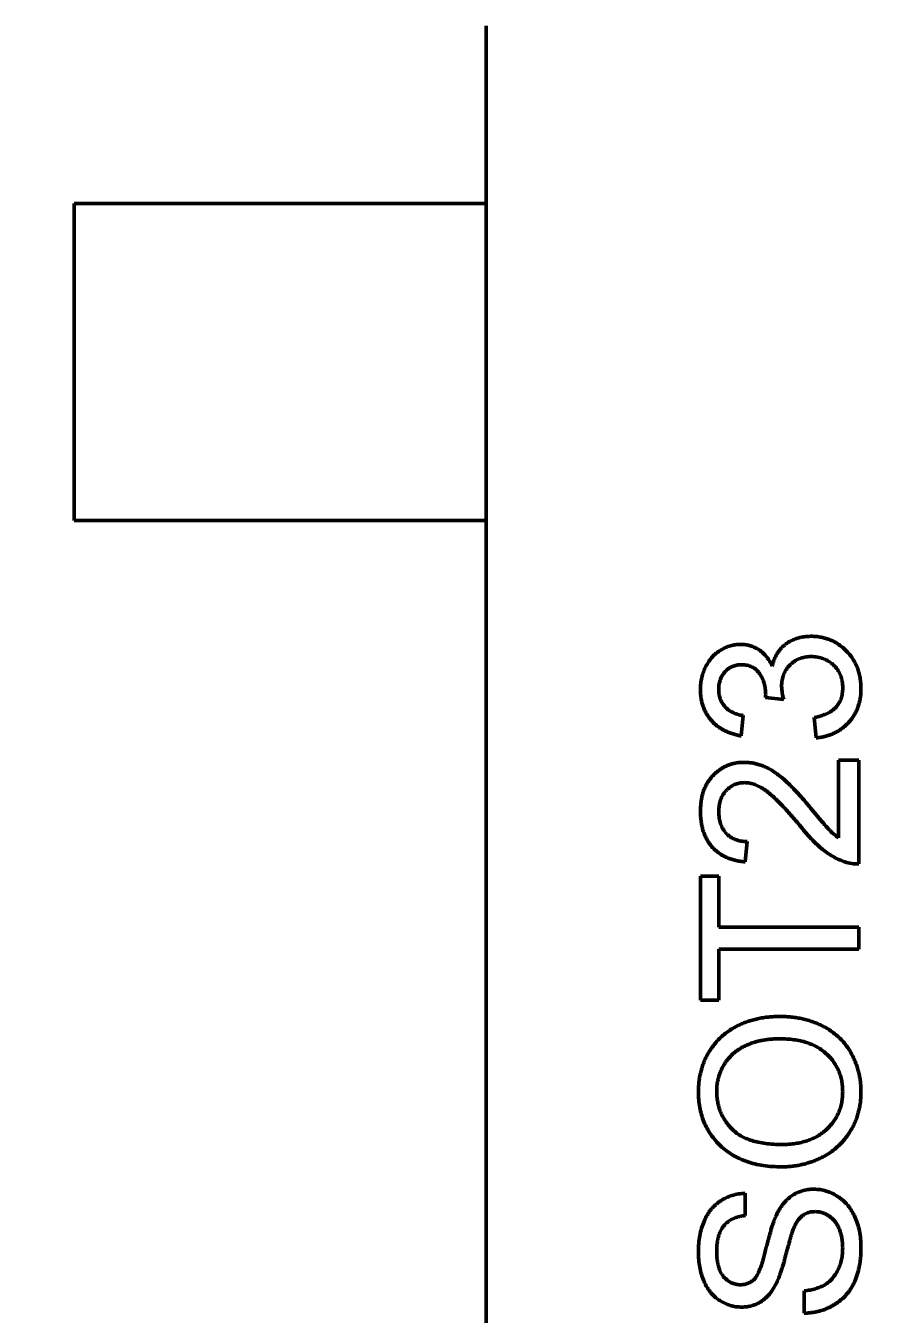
# Model space of a CAD drawing. Header units: millimetres. Extents: x 37 to 395, y 164 to 266.
# Drawn here: x 339.701 to 341.042, y 208.288 to 210.319 of the extents above; entities that cross this region are included whole.
import ezdxf

# ---------------------------------------------------------------- set-up
doc = ezdxf.new("R2010")
doc.units = ezdxf.units.MM
doc.header["$LTSCALE"] = 0.75
doc.layers.add('Visible', color=7, linetype='Continuous', lineweight=50)
doc.layers.add('尺寸标注', color=3, linetype='Continuous', lineweight=25)
doc.styles.get("Standard").update_dxf_attribs({"font": 'arial.ttf'})
doc.dimstyles.new('Dim-ISO-25', dxfattribs={"dimtxt": 3.5, "dimasz": 3.5, "dimexe": 2.1, "dimexo": 2.1, "dimgap": 1.4, "dimtad": 1, "dimzin": 12, "dimdsep": 46, "dimtxsty": 'Standard', "dimcen": 0, "dimazin": 3, "dimtp": 0.1, "dimtm": 0.1, "dimtfac": 0.714286, "dimtmove": 0, "dimatfit": 3, "dimfxl": 1, "dimtzin": 12, "dimarcsym": 0})

# ---------------------------------------------------------------- blocks, each defined once
blk = doc.blocks.new('*D20')
at = {"layer": 'Defpoints', "color": 0, "transparency": 16777216}
for p in [(318.6376, 220.4329), (358.784, 187.735), (392.6929, 187.735)]:
    blk.add_point(p, dxfattribs=at)
at = {"layer": '尺寸标注', "color": 0, "lineweight": -2, "transparency": 16777216}
for p, q in [((320.7376, 220.4329), (394.7929, 220.4329)), ((392.6929, 216.9329), (392.6929, 191.235)), ((360.884, 187.735), (394.7929, 187.735))]:
    blk.add_line(p, q, dxfattribs=at)
at = {"layer": '尺寸标注', "color": 0, "transparency": 16777216}
for points in [[(392.1096, 216.9329), (393.2763, 216.9329), (392.6929, 220.4329)], [(392.1096, 191.235), (393.2763, 191.235), (392.6929, 187.735)]]:
    blk.add_solid(points, dxfattribs=at)
at = {"layer": '尺寸标注', "color": 0, "transparency": 16777216, "insert": (390.0156, 204.0839), "char_height": 2.5, "attachment_point": 5, "rotation": 90}
blk.add_mtext('32.7', dxfattribs=at)

msp = doc.modelspace()

# ---------------------------------------------------------------- linework, layer by layer
at = {"layer": 'Visible'}
for p, q in [((340.427, 210.3192), (340.427, 210.3189)), ((340.427, 210.3189), (340.427, 210.0389)), ((339.777, 210.0389), (340.1531, 210.0389)), ((339.777, 209.5389), (339.777, 210.0389)), ((340.1531, 210.0389), (340.1729, 210.0389)), ((340.1729, 210.0389), (340.2309, 210.0389)), ((340.4092, 210.0389), (340.2309, 210.0389)), ((340.4092, 210.0389), (340.427, 210.0389)), ((340.427, 209.5389), (340.427, 210.0389)), ((339.777, 209.5389), (340.1531, 209.5389)), ((340.1531, 209.5389), (340.1729, 209.5389)), ((340.1729, 209.5389), (340.2309, 209.5389)), ((340.4092, 209.5389), (340.2309, 209.5389)), ((340.4092, 209.5389), (340.427, 209.5389)), ((340.427, 209.5389), (340.427, 208.1389)), ((340.8965, 209.2569), (340.8677, 209.2602)), ((340.8324, 209.2316), (340.8292, 209.1995)), ((340.9478, 209.1963), (340.9446, 209.2283)), ((340.9831, 209.0387), (340.9831, 209.161)), ((340.9831, 209.161), (341.0151, 209.161)), ((341.0151, 209.161), (341.0151, 208.9976)), ((340.8388, 209.0328), (340.8356, 209.0008)), ((340.7651, 208.7828), (340.7651, 208.9783)), ((340.7651, 208.9783), (340.794, 208.9783)), ((340.794, 208.9783), (340.794, 208.8982)), ((340.794, 208.8982), (341.0151, 208.8982)), ((341.0151, 208.8982), (341.0151, 208.863)), ((341.0151, 208.863), (340.794, 208.863)), ((340.794, 208.863), (340.794, 208.7828)), ((340.794, 208.7828), (340.7651, 208.7828)), ((340.8356, 208.4783), (340.8356, 208.4431)), ((340.9286, 208.2892), (340.9286, 208.3245))]:
    msp.add_line(p, q, dxfattribs=at)
for centre, radius, start, end in [((340.9739, 209.2803), 0.0808, 181.8942, 196.8331), ((341.0133, 209.0606), 0.063, 251.1528, 271.7031)]:
    msp.add_arc(centre, radius, start, end, dxfattribs=at)
at = {"layer": 'Visible', "extrusion": (0, 0, -1)}
msp.add_arc((-340.8177, 209.2663), 0.0504, 181.7212, 186.981, dxfattribs=at)
at = {"layer": 'Visible'}
for points, knots in [([(340.8783, 209.3096), (340.8787, 209.3114), (340.8796, 209.3149), (340.8814, 209.32), (340.8836, 209.3247), (340.886, 209.3292), (340.8889, 209.3334), (340.8921, 209.3373), (340.8956, 209.3408), (340.8995, 209.3441), (340.9036, 209.3471), (340.9081, 209.3496), (340.9128, 209.3517), (340.9177, 209.3536), (340.9229, 209.3549), (340.9284, 209.3558), (340.9341, 209.3564), (340.9379, 209.3565), (340.9399, 209.3566)], [0, 0, 0, 0, 0.065828, 0.128938, 0.190858, 0.251186, 0.310974, 0.37005, 0.429672, 0.489507, 0.549975, 0.610075, 0.670915, 0.732909, 0.796711, 0.861825, 0.929892, 1, 1, 1, 1]), ([(340.9399, 209.3566), (340.9426, 209.3565), (340.9479, 209.3564), (340.9557, 209.3552), (340.9631, 209.3534), (340.9703, 209.3508), (340.9771, 209.3476), (340.9836, 209.3435), (340.9898, 209.3387), (340.9956, 209.3332), (341.001, 209.3273), (341.0056, 209.3208), (341.0095, 209.314), (341.0128, 209.3067), (341.0153, 209.2991), (341.0171, 209.2911), (341.0181, 209.2827), (341.0183, 209.277), (341.0183, 209.2741)], [0, 0, 0, 0, 0.063503, 0.124805, 0.18492, 0.244376, 0.303775, 0.364133, 0.425376, 0.488388, 0.551743, 0.61386, 0.67564, 0.737737, 0.800417, 0.864658, 0.930985, 1, 1, 1, 1]), ([(340.7651, 209.2726), (340.7652, 209.2759), (340.7654, 209.2823), (340.7671, 209.2917), (340.7698, 209.3007), (340.7736, 209.3093), (340.7782, 209.3172), (340.7837, 209.3241), (340.79, 209.3301), (340.797, 209.335), (340.8046, 209.3389), (340.8124, 209.3417), (340.8205, 209.3434), (340.8259, 209.3436), (340.8287, 209.3437)], [0, 0, 0, 0, 0.092054, 0.181008, 0.26913, 0.357137, 0.443549, 0.526433, 0.607453, 0.688385, 0.767854, 0.845531, 0.922529, 1, 1, 1, 1]), ([(340.8287, 209.3437), (340.8313, 209.3436), (340.8364, 209.3434), (340.8439, 209.3418), (340.851, 209.339), (340.8577, 209.3353), (340.8639, 209.3304), (340.8695, 209.3245), (340.8744, 209.3175), (340.8769, 209.3123), (340.8783, 209.3096)], [0, 0, 0, 0, 0.121951, 0.240787, 0.35855, 0.479066, 0.601519, 0.727551, 0.859932, 1, 1, 1, 1]), ([(340.8297, 209.3117), (340.8285, 209.3117), (340.826, 209.3116), (340.8223, 209.3111), (340.8189, 209.3102), (340.8156, 209.3091), (340.8125, 209.3076), (340.8095, 209.3057), (340.8067, 209.3036), (340.8041, 209.301), (340.8017, 209.2983), (340.7997, 209.2953), (340.7978, 209.2922), (340.7965, 209.2889), (340.7954, 209.2853), (340.7946, 209.2816), (340.794, 209.2777), (340.794, 209.275), (340.794, 209.2736)], [0, 0, 0, 0, 0.065093, 0.127304, 0.188122, 0.247131, 0.306077, 0.365678, 0.426103, 0.487841, 0.550317, 0.611805, 0.672737, 0.734883, 0.79768, 0.862475, 0.929775, 1, 1, 1, 1]), ([(340.868, 209.2648), (340.8679, 209.2678), (340.8677, 209.2735), (340.8659, 209.282), (340.863, 209.29), (340.8595, 209.2961), (340.8563, 209.3007), (340.8534, 209.3036), (340.8503, 209.3062), (340.8467, 209.3081), (340.8429, 209.3098), (340.8388, 209.3109), (340.8344, 209.3116), (340.8313, 209.3117), (340.8297, 209.3117)], [0, 0, 0, 0, 0.129789, 0.254605, 0.378435, 0.50292, 0.565018, 0.624848, 0.683448, 0.742765, 0.802757, 0.86522, 0.930779, 1, 1, 1, 1]), ([(340.9397, 209.3245), (340.938, 209.3245), (340.9348, 209.3244), (340.93, 209.3238), (340.9255, 209.3227), (340.9212, 209.3213), (340.9171, 209.3194), (340.9133, 209.3172), (340.9096, 209.3144), (340.9063, 209.3113), (340.9031, 209.308), (340.9005, 209.3043), (340.8982, 209.3004), (340.8964, 209.2963), (340.8949, 209.2919), (340.8938, 209.2874), (340.8932, 209.2826), (340.8932, 209.2793), (340.8931, 209.2776)], [0, 0, 0, 0, 0.067051, 0.13118, 0.193722, 0.254499, 0.314763, 0.375117, 0.436023, 0.498297, 0.560571, 0.621619, 0.681973, 0.742853, 0.804272, 0.867473, 0.932273, 1, 1, 1, 1]), ([(340.9895, 209.2752), (340.9895, 209.277), (340.9894, 209.2806), (340.9886, 209.2858), (340.9876, 209.2907), (340.986, 209.2953), (340.984, 209.2997), (340.9815, 209.3038), (340.9786, 209.3076), (340.9752, 209.3111), (340.9715, 209.3142), (340.9676, 209.317), (340.9635, 209.3193), (340.9591, 209.3212), (340.9546, 209.3227), (340.9498, 209.3237), (340.9448, 209.3244), (340.9414, 209.3245), (340.9397, 209.3245)], [0, 0, 0, 0, 0.069461, 0.135658, 0.19962, 0.261651, 0.322053, 0.38234, 0.443223, 0.50493, 0.56682, 0.6276, 0.687476, 0.747351, 0.808174, 0.870133, 0.933721, 1, 1, 1, 1]), ([(340.8292, 209.1995), (340.8268, 209.2), (340.8219, 209.201), (340.8149, 209.203), (340.8083, 209.2054), (340.8021, 209.2084), (340.7964, 209.2117), (340.7911, 209.2154), (340.7863, 209.2197), (340.7818, 209.2243), (340.7779, 209.2293), (340.7745, 209.2346), (340.7716, 209.2402), (340.7692, 209.2461), (340.7674, 209.2523), (340.7661, 209.2588), (340.7652, 209.2656), (340.7652, 209.2703), (340.7651, 209.2726)], [0, 0, 0, 0, 0.071036, 0.139343, 0.204958, 0.268332, 0.330129, 0.390664, 0.450861, 0.510587, 0.570374, 0.629455, 0.687994, 0.747581, 0.807839, 0.870034, 0.93381, 1, 1, 1, 1]), ([(340.794, 209.2736), (340.7941, 209.2709), (340.7943, 209.2658), (340.7961, 209.2583), (340.7992, 209.2516), (340.8027, 209.2466), (340.8061, 209.2431), (340.809, 209.2407), (340.8122, 209.2385), (340.8156, 209.2366), (340.8194, 209.235), (340.8235, 209.2335), (340.8278, 209.2324), (340.8309, 209.2318), (340.8324, 209.2316)], [0, 0, 0, 0, 0.127797, 0.246795, 0.362284, 0.477652, 0.536237, 0.59559, 0.656344, 0.719085, 0.784349, 0.852876, 0.924551, 1, 1, 1, 1]), ([(340.9446, 209.2283), (340.9465, 209.2288), (340.9503, 209.2296), (340.9556, 209.2312), (340.9606, 209.2329), (340.965, 209.235), (340.9692, 209.237), (340.9728, 209.2394), (340.9761, 209.2419), (340.979, 209.2447), (340.9815, 209.2477), (340.9836, 209.2509), (340.9855, 209.2544), (340.9869, 209.2581), (340.9881, 209.262), (340.9889, 209.2662), (340.9894, 209.2706), (340.9895, 209.2737), (340.9895, 209.2752)], [0, 0, 0, 0, 0.082566, 0.15976, 0.233155, 0.301356, 0.365752, 0.426437, 0.484185, 0.539549, 0.593156, 0.647048, 0.701446, 0.757, 0.81384, 0.873058, 0.934963, 1, 1, 1, 1]), ([(341.0183, 209.2741), (341.0183, 209.2714), (341.0182, 209.2663), (341.0172, 209.2587), (341.0157, 209.2515), (341.0135, 209.2446), (341.0108, 209.238), (341.0074, 209.2319), (341.0034, 209.226), (340.9988, 209.2205), (340.9937, 209.2155), (340.9882, 209.211), (340.9824, 209.2071), (340.9762, 209.2037), (340.9696, 209.201), (340.9627, 209.1988), (340.9554, 209.1972), (340.9504, 209.1966), (340.9478, 209.1963)], [0, 0, 0, 0, 0.067794, 0.133464, 0.196934, 0.258481, 0.319787, 0.380431, 0.44099, 0.502867, 0.564806, 0.625526, 0.685604, 0.746041, 0.807347, 0.869717, 0.93379, 1, 1, 1, 1]), ([(340.7651, 209.0809), (340.7652, 209.0838), (340.7653, 209.0894), (340.7663, 209.0976), (340.7678, 209.1054), (340.7699, 209.1127), (340.7727, 209.1195), (340.7762, 209.1259), (340.7802, 209.1318), (340.7849, 209.1372), (340.7899, 209.142), (340.7954, 209.1462), (340.8011, 209.1498), (340.8071, 209.1528), (340.8135, 209.1551), (340.8201, 209.1566), (340.827, 209.1577), (340.8317, 209.1578), (340.8341, 209.1578)], [0, 0, 0, 0, 0.074712, 0.145539, 0.213339, 0.278615, 0.342094, 0.40389, 0.465063, 0.526577, 0.587328, 0.64638, 0.704345, 0.761672, 0.819418, 0.878039, 0.937796, 1, 1, 1, 1]), ([(340.8341, 209.1578), (340.8366, 209.1578), (340.8416, 209.1576), (340.849, 209.1566), (340.8563, 209.1547), (340.8636, 209.1523), (340.871, 209.1489), (340.8785, 209.1447), (340.8862, 209.1395), (340.8927, 209.1345), (340.8982, 209.1298), (340.9027, 209.1256), (340.9075, 209.1208), (340.9127, 209.1155), (340.9182, 209.1096), (340.9241, 209.1031), (340.9303, 209.096), (340.9345, 209.091), (340.9367, 209.0885)], [0, 0, 0, 0, 0.057945, 0.116018, 0.174826, 0.234683, 0.296827, 0.364061, 0.436192, 0.51426, 0.556976, 0.604856, 0.657675, 0.715751, 0.77884, 0.847501, 0.921228, 1, 1, 1, 1]), ([(340.8344, 209.1258), (340.833, 209.1258), (340.8303, 209.1257), (340.8262, 209.125), (340.8224, 209.1241), (340.8187, 209.1227), (340.8151, 209.1209), (340.8118, 209.1187), (340.8086, 209.1161), (340.8056, 209.1132), (340.8029, 209.11), (340.8005, 209.1064), (340.7985, 209.1026), (340.7968, 209.0986), (340.7956, 209.0943), (340.7947, 209.0898), (340.7941, 209.0851), (340.794, 209.0819), (340.794, 209.0802)], [0, 0, 0, 0, 0.061762, 0.121174, 0.179421, 0.236843, 0.294322, 0.353191, 0.412721, 0.474522, 0.537057, 0.599591, 0.662367, 0.725246, 0.790316, 0.857724, 0.927232, 1, 1, 1, 1]), ([(340.9216, 209.0586), (340.9189, 209.0618), (340.9137, 209.068), (340.906, 209.0767), (340.8988, 209.0847), (340.892, 209.0918), (340.8858, 209.0981), (340.88, 209.1036), (340.8748, 209.1083), (340.8699, 209.1121), (340.8653, 209.1154), (340.8607, 209.1182), (340.8563, 209.1205), (340.8518, 209.1224), (340.8474, 209.1239), (340.8431, 209.125), (340.8387, 209.1257), (340.8359, 209.1258), (340.8344, 209.1258)], [0, 0, 0, 0, 0.11141, 0.214526, 0.309417, 0.396087, 0.474284, 0.544374, 0.60642, 0.660582, 0.709794, 0.756451, 0.800767, 0.843168, 0.884295, 0.923885, 0.962359, 1, 1, 1, 1]), ([(340.9367, 209.0885), (340.9385, 209.0863), (340.9419, 209.0821), (340.9468, 209.0762), (340.9513, 209.0709), (340.9553, 209.066), (340.9589, 209.0619), (340.962, 209.0582), (340.9647, 209.0553), (340.9688, 209.0507), (340.9746, 209.045), (340.9803, 209.0408), (340.9831, 209.0387)], [0, 0, 0, 0, 0.1242, 0.23683, 0.339495, 0.431254, 0.511455, 0.581223, 0.640495, 0.688308, 0.850333, 1, 1, 1, 1]), ([(340.8356, 209.0008), (340.8328, 209.0011), (340.8274, 209.0018), (340.8195, 209.0033), (340.8122, 209.0056), (340.8053, 209.0082), (340.799, 209.0116), (340.7932, 209.0154), (340.7879, 209.0198), (340.7831, 209.0248), (340.7789, 209.0302), (340.7752, 209.0361), (340.7721, 209.0425), (340.7695, 209.0493), (340.7676, 209.0566), (340.7662, 209.0643), (340.7653, 209.0725), (340.7652, 209.0781), (340.7651, 209.0809)], [0, 0, 0, 0, 0.070675, 0.137493, 0.201473, 0.262869, 0.32255, 0.380737, 0.43822, 0.495487, 0.553484, 0.611346, 0.670644, 0.731587, 0.794183, 0.859445, 0.928208, 1, 1, 1, 1]), ([(340.794, 209.0802), (340.794, 209.0785), (340.7941, 209.0751), (340.7947, 209.0701), (340.7955, 209.0654), (340.7969, 209.0609), (340.7985, 209.0567), (340.8006, 209.0528), (340.803, 209.0492), (340.8058, 209.0458), (340.8089, 209.0428), (340.8123, 209.0401), (340.8161, 209.0379), (340.8201, 209.0361), (340.8244, 209.0346), (340.8289, 209.0336), (340.8338, 209.033), (340.8371, 209.0329), (340.8388, 209.0328)], [0, 0, 0, 0, 0.070696, 0.138358, 0.20337, 0.2657, 0.327256, 0.386512, 0.445858, 0.505173, 0.56378, 0.622343, 0.680824, 0.739795, 0.800801, 0.864239, 0.930631, 1, 1, 1, 1]), ([(340.9929, 209.0009), (340.99, 209.002), (340.984, 209.0042), (340.9754, 209.0085), (340.9668, 209.0137), (340.9599, 209.0187), (340.9543, 209.0233), (340.95, 209.0271), (340.9455, 209.0314), (340.941, 209.0361), (340.9363, 209.0411), (340.9314, 209.0465), (340.9265, 209.0524), (340.9233, 209.0565), (340.9216, 209.0586)], [0, 0, 0, 0, 0.100388, 0.204407, 0.310686, 0.422157, 0.480685, 0.543238, 0.6095, 0.679555, 0.753841, 0.831641, 0.913813, 1, 1, 1, 1]), ([(340.7619, 208.6388), (340.762, 208.6416), (340.7621, 208.6472), (340.7628, 208.6555), (340.7641, 208.6635), (340.7659, 208.6714), (340.7683, 208.6791), (340.771, 208.6865), (340.7744, 208.6937), (340.7783, 208.7007), (340.7825, 208.7074), (340.7873, 208.7137), (340.7924, 208.7195), (340.7979, 208.7251), (340.8039, 208.7301), (340.8102, 208.7348), (340.8169, 208.739), (340.8241, 208.7428), (340.8315, 208.7462), (340.8392, 208.7491), (340.8472, 208.7516), (340.8554, 208.7537), (340.8638, 208.7552), (340.8725, 208.7564), (340.8814, 208.757), (340.8875, 208.7571), (340.8905, 208.7572)], [0, 0, 0, 0, 0.043099, 0.085587, 0.126908, 0.167967, 0.20845, 0.249025, 0.289281, 0.33001, 0.370598, 0.410466, 0.450033, 0.489688, 0.529116, 0.569037, 0.609703, 0.650759, 0.692509, 0.734219, 0.776707, 0.819552, 0.863351, 0.907839, 0.953334, 1, 1, 1, 1]), ([(340.8905, 208.7572), (340.8936, 208.7571), (340.8998, 208.757), (340.9088, 208.7563), (340.9176, 208.7551), (340.9262, 208.7535), (340.9345, 208.7513), (340.9426, 208.7487), (340.9504, 208.7456), (340.958, 208.7421), (340.9652, 208.7381), (340.972, 208.7337), (340.9783, 208.7288), (340.9842, 208.7237), (340.9896, 208.7181), (340.9946, 208.712), (340.9991, 208.7056), (341.0031, 208.6989), (341.0067, 208.6918), (341.0098, 208.6846), (341.0125, 208.6773), (341.0146, 208.6698), (341.0163, 208.6622), (341.0175, 208.6545), (341.0182, 208.6466), (341.0183, 208.6413), (341.0183, 208.6386)], [0, 0, 0, 0, 0.04756, 0.093962, 0.139112, 0.183626, 0.227457, 0.270703, 0.313611, 0.35626, 0.398366, 0.439557, 0.480045, 0.519888, 0.559658, 0.599421, 0.639208, 0.679668, 0.72002, 0.759859, 0.79956, 0.839199, 0.878956, 0.918794, 0.959083, 1, 1, 1, 1]), ([(340.8903, 208.7219), (340.8878, 208.7219), (340.883, 208.7219), (340.8758, 208.7213), (340.8689, 208.7206), (340.8622, 208.7195), (340.8558, 208.718), (340.8495, 208.7164), (340.8436, 208.7143), (340.8379, 208.7119), (340.8324, 208.7093), (340.8273, 208.7063), (340.8225, 208.7031), (340.8179, 208.6996), (340.8138, 208.6957), (340.8099, 208.6916), (340.8063, 208.6872), (340.8031, 208.6825), (340.8002, 208.6776), (340.7977, 208.6725), (340.7955, 208.6673), (340.7938, 208.6619), (340.7925, 208.6564), (340.7914, 208.6507), (340.7909, 208.6449), (340.7908, 208.6409), (340.7908, 208.639)], [0, 0, 0, 0, 0.050852, 0.099752, 0.147438, 0.194086, 0.239171, 0.28334, 0.326577, 0.368936, 0.410572, 0.451051, 0.490877, 0.530044, 0.568937, 0.607578, 0.64642, 0.685679, 0.724799, 0.763513, 0.802173, 0.84074, 0.879649, 0.919071, 0.959098, 1, 1, 1, 1]), ([(340.9895, 208.6385), (340.9894, 208.6414), (340.9893, 208.6473), (340.988, 208.6558), (340.986, 208.6639), (340.9832, 208.6717), (340.9795, 208.679), (340.9751, 208.686), (340.9697, 208.6924), (340.9637, 208.6986), (340.9569, 208.7041), (340.9494, 208.7089), (340.9412, 208.7129), (340.9323, 208.7163), (340.9227, 208.7188), (340.9125, 208.7206), (340.9016, 208.7218), (340.8941, 208.7219), (340.8903, 208.7219)], [0, 0, 0, 0, 0.061055, 0.119545, 0.176806, 0.232956, 0.288583, 0.344667, 0.401662, 0.46054, 0.520477, 0.581213, 0.643431, 0.707961, 0.775371, 0.846414, 0.921152, 1, 1, 1, 1]), ([(340.8934, 208.52), (340.8884, 208.5201), (340.8787, 208.5203), (340.8644, 208.5219), (340.8511, 208.5244), (340.8385, 208.5281), (340.8268, 208.5327), (340.8159, 208.5384), (340.8059, 208.5452), (340.7967, 208.553), (340.7886, 208.5616), (340.7814, 208.5708), (340.7754, 208.5807), (340.7704, 208.5911), (340.7666, 208.6022), (340.7639, 208.6138), (340.7622, 208.6261), (340.762, 208.6345), (340.7619, 208.6388)], [0, 0, 0, 0, 0.075226, 0.146575, 0.2145, 0.27953, 0.342403, 0.403496, 0.463762, 0.523864, 0.583252, 0.641302, 0.698898, 0.756295, 0.814628, 0.874325, 0.935783, 1, 1, 1, 1]), ([(340.7908, 208.639), (340.7908, 208.6361), (340.7909, 208.6306), (340.7922, 208.6224), (340.794, 208.6146), (340.7965, 208.607), (340.7999, 208.5998), (340.8041, 208.5928), (340.8089, 208.5861), (340.8145, 208.5798), (340.8209, 208.5739), (340.8284, 208.5689), (340.8369, 208.5647), (340.8464, 208.5612), (340.8569, 208.5585), (340.8683, 208.5567), (340.8807, 208.5555), (340.8894, 208.5553), (340.8938, 208.5553)], [0, 0, 0, 0, 0.055943, 0.110382, 0.164048, 0.216759, 0.269601, 0.323009, 0.377581, 0.433449, 0.490922, 0.550625, 0.613117, 0.679861, 0.751358, 0.828261, 0.910795, 1, 1, 1, 1]), ([(341.0183, 208.6386), (341.0183, 208.6357), (341.0182, 208.63), (341.0174, 208.6216), (341.0161, 208.6134), (341.0142, 208.6055), (341.0118, 208.5977), (341.0089, 208.5902), (341.0055, 208.583), (341.0015, 208.576), (340.9971, 208.5693), (340.9923, 208.563), (340.9871, 208.5572), (340.9815, 208.5518), (340.9755, 208.5467), (340.9692, 208.5421), (340.9624, 208.5379), (340.9553, 208.5342), (340.948, 208.5308), (340.9405, 208.528), (340.9329, 208.5255), (340.9252, 208.5235), (340.9174, 208.5219), (340.9095, 208.5209), (340.9015, 208.5201), (340.8961, 208.52), (340.8934, 208.52)], [0, 0, 0, 0, 0.044697, 0.088534, 0.131409, 0.173814, 0.215715, 0.257247, 0.298848, 0.340604, 0.382029, 0.42297, 0.463632, 0.504048, 0.544591, 0.584964, 0.626265, 0.667979, 0.709943, 0.751382, 0.792619, 0.833948, 0.875008, 0.916446, 0.957907, 1, 1, 1, 1]), ([(340.8938, 208.5553), (340.8974, 208.5553), (340.9045, 208.5554), (340.9147, 208.5566), (340.9244, 208.5585), (340.9336, 208.561), (340.942, 208.5644), (340.95, 208.5684), (340.9573, 208.5733), (340.964, 208.5788), (340.97, 208.5849), (340.9752, 208.5914), (340.9796, 208.5984), (340.9832, 208.6056), (340.986, 208.6133), (340.988, 208.6214), (340.9893, 208.6298), (340.9894, 208.6355), (340.9895, 208.6385)], [0, 0, 0, 0, 0.075964, 0.148125, 0.217201, 0.2833, 0.347202, 0.4093, 0.470426, 0.531588, 0.591739, 0.650258, 0.707303, 0.764208, 0.821148, 0.879119, 0.938423, 1, 1, 1, 1]), ([(340.7619, 208.3857), (340.762, 208.3901), (340.7622, 208.3988), (340.7639, 208.4113), (340.7667, 208.4231), (340.7699, 208.4323), (340.7731, 208.4391), (340.7756, 208.4439), (340.7785, 208.4484), (340.7816, 208.4526), (340.785, 208.4565), (340.7887, 208.46), (340.7926, 208.4633), (340.7981, 208.4672), (340.8055, 208.4715), (340.8151, 208.4751), (340.8251, 208.4776), (340.8321, 208.4781), (340.8356, 208.4783)], [0, 0, 0, 0, 0.100475, 0.195644, 0.286083, 0.372983, 0.415026, 0.456052, 0.495939, 0.535566, 0.574087, 0.612519, 0.651081, 0.689513, 0.766237, 0.84235, 0.919974, 1, 1, 1, 1]), ([(340.8837, 208.4414), (340.8845, 208.4432), (340.8862, 208.4467), (340.889, 208.4517), (340.8918, 208.4564), (340.8949, 208.4607), (340.8982, 208.4646), (340.9016, 208.4681), (340.9051, 208.4714), (340.9089, 208.4742), (340.9128, 208.4767), (340.9168, 208.4789), (340.9211, 208.4806), (340.9254, 208.4822), (340.9299, 208.4833), (340.9345, 208.4842), (340.9393, 208.4847), (340.9425, 208.4847), (340.9442, 208.4848)], [0, 0, 0, 0, 0.074931, 0.147078, 0.216364, 0.282503, 0.346688, 0.408836, 0.469262, 0.528432, 0.587001, 0.644416, 0.702189, 0.759767, 0.81849, 0.877633, 0.93802, 1, 1, 1, 1]), ([(340.9442, 208.4848), (340.9474, 208.4846), (340.9539, 208.4844), (340.9635, 208.4821), (340.9727, 208.4786), (340.9801, 208.4745), (340.9857, 208.4706), (340.9898, 208.4674), (340.9935, 208.4638), (340.997, 208.4599), (341.0003, 208.4557), (341.0033, 208.4512), (341.0061, 208.4464), (341.0096, 208.4395), (341.0131, 208.4304), (341.0161, 208.4188), (341.018, 208.4066), (341.0182, 208.3982), (341.0183, 208.394)], [0, 0, 0, 0, 0.074816, 0.148535, 0.223872, 0.301297, 0.340894, 0.38034, 0.420127, 0.45995, 0.500831, 0.541907, 0.584439, 0.62808, 0.717267, 0.80786, 0.901925, 1, 1, 1, 1]), ([(340.8356, 208.4431), (340.8339, 208.4429), (340.8303, 208.4424), (340.8253, 208.4413), (340.8206, 208.4398), (340.8162, 208.438), (340.8121, 208.4359), (340.8084, 208.4333), (340.8051, 208.4304), (340.802, 208.4272), (340.7994, 208.4236), (340.7971, 208.4195), (340.7951, 208.4151), (340.7935, 208.4103), (340.7923, 208.405), (340.7914, 208.3994), (340.7909, 208.3934), (340.7908, 208.3892), (340.7908, 208.3871)], [0, 0, 0, 0, 0.067155, 0.131403, 0.192732, 0.251253, 0.307704, 0.362699, 0.417778, 0.472304, 0.527873, 0.58523, 0.645057, 0.707952, 0.774434, 0.84494, 0.920404, 1, 1, 1, 1]), ([(340.8502, 208.3431), (340.8509, 208.344), (340.8525, 208.3459), (340.8547, 208.3494), (340.8569, 208.3539), (340.8591, 208.3592), (340.8613, 208.3654), (340.8635, 208.3724), (340.8658, 208.3804), (340.8679, 208.389), (340.8701, 208.3977), (340.8722, 208.406), (340.8743, 208.4135), (340.8763, 208.4204), (340.8782, 208.4267), (340.8801, 208.4322), (340.8819, 208.437), (340.8831, 208.44), (340.8837, 208.4414)], [0, 0, 0, 0, 0.032743, 0.07241, 0.119611, 0.174673, 0.237345, 0.308352, 0.38763, 0.474784, 0.563332, 0.645136, 0.720203, 0.789134, 0.851497, 0.907331, 0.956969, 1, 1, 1, 1]), ([(340.9459, 208.4495), (340.9441, 208.4494), (340.9405, 208.4493), (340.9354, 208.4482), (340.9307, 208.4461), (340.9262, 208.4435), (340.9221, 208.4398), (340.9184, 208.4351), (340.915, 208.4294), (340.9131, 208.4251), (340.9121, 208.4229)], [0, 0, 0, 0, 0.117768, 0.230176, 0.339843, 0.450625, 0.566943, 0.696021, 0.839438, 1, 1, 1, 1]), ([(340.9895, 208.3924), (340.9894, 208.3952), (340.9893, 208.4007), (340.9881, 208.4087), (340.9864, 208.4162), (340.9837, 208.4231), (340.9805, 208.4294), (340.9767, 208.4348), (340.9723, 208.4394), (340.9674, 208.4431), (340.9622, 208.4459), (340.9568, 208.448), (340.9514, 208.4493), (340.9477, 208.4494), (340.9459, 208.4495)], [0, 0, 0, 0, 0.105584, 0.205868, 0.300947, 0.393002, 0.480949, 0.562874, 0.641461, 0.717742, 0.791772, 0.862716, 0.931777, 1, 1, 1, 1]), ([(340.9121, 208.4229), (340.9118, 208.422), (340.9109, 208.42), (340.9099, 208.4166), (340.9085, 208.4125), (340.907, 208.4078), (340.9055, 208.4023), (340.9038, 208.3961), (340.9019, 208.3892), (340.9, 208.3818), (340.898, 208.3744), (340.896, 208.3672), (340.894, 208.3607), (340.8921, 208.3546), (340.8901, 208.3492), (340.8882, 208.3442), (340.8864, 208.3398), (340.8851, 208.3371), (340.8844, 208.3358)], [0, 0, 0, 0, 0.0312, 0.070487, 0.117215, 0.171576, 0.234122, 0.303963, 0.382156, 0.467646, 0.554335, 0.635074, 0.710037, 0.779092, 0.842966, 0.901001, 0.953246, 1, 1, 1, 1]), ([(340.8304, 208.2989), (340.8273, 208.299), (340.8211, 208.2992), (340.8121, 208.3013), (340.8034, 208.3047), (340.7965, 208.3085), (340.7912, 208.3122), (340.7875, 208.3153), (340.784, 208.3187), (340.7807, 208.3225), (340.7778, 208.3265), (340.775, 208.3308), (340.7726, 208.3355), (340.7695, 208.3421), (340.7665, 208.3509), (340.7638, 208.362), (340.7622, 208.3736), (340.762, 208.3816), (340.7619, 208.3857)], [0, 0, 0, 0, 0.074995, 0.149165, 0.223664, 0.300412, 0.33957, 0.378921, 0.418096, 0.45823, 0.498427, 0.539708, 0.582216, 0.625824, 0.715481, 0.807384, 0.901634, 1, 1, 1, 1]), ([(340.7908, 208.3871), (340.7908, 208.3848), (340.7908, 208.3805), (340.7914, 208.3743), (340.7922, 208.3686), (340.7934, 208.3633), (340.795, 208.3584), (340.7968, 208.354), (340.7991, 208.3502), (340.8016, 208.3467), (340.8045, 208.3438), (340.8074, 208.3412), (340.8105, 208.339), (340.8137, 208.3372), (340.8171, 208.3358), (340.8207, 208.3349), (340.8243, 208.3342), (340.8268, 208.3342), (340.8281, 208.3341)], [0, 0, 0, 0, 0.091511, 0.177143, 0.257108, 0.331198, 0.400592, 0.465625, 0.526973, 0.585443, 0.641399, 0.695044, 0.746782, 0.796959, 0.847545, 0.897439, 0.947649, 1, 1, 1, 1]), ([(341.0183, 208.394), (341.0183, 208.3912), (341.0183, 208.3859), (341.0177, 208.3781), (341.017, 208.3706), (341.0158, 208.3634), (341.0143, 208.3566), (341.0125, 208.3501), (341.0104, 208.3439), (341.008, 208.3381), (341.0051, 208.3326), (341.0021, 208.3274), (340.9986, 208.3225), (340.9947, 208.318), (340.9907, 208.3136), (340.9862, 208.3097), (340.9814, 208.306), (340.9763, 208.3027), (340.9709, 208.2997), (340.9654, 208.297), (340.9597, 208.2947), (340.9538, 208.2929), (340.9478, 208.2914), (340.9415, 208.2903), (340.9351, 208.2895), (340.9308, 208.2893), (340.9286, 208.2892)], [0, 0, 0, 0, 0.052493, 0.102825, 0.151397, 0.198033, 0.242876, 0.285999, 0.327849, 0.368395, 0.407852, 0.446838, 0.485166, 0.523341, 0.561602, 0.59992, 0.638496, 0.677791, 0.71729, 0.756605, 0.796068, 0.835886, 0.875714, 0.916263, 0.95776, 1, 1, 1, 1]), ([(340.9286, 208.3245), (340.9318, 208.3249), (340.9378, 208.3256), (340.9465, 208.3277), (340.9542, 208.3304), (340.9612, 208.3337), (340.9673, 208.3381), (340.9729, 208.3434), (340.9776, 208.3499), (340.9819, 208.3571), (340.9853, 208.3652), (340.9877, 208.3738), (340.9892, 208.383), (340.9894, 208.3892), (340.9895, 208.3924)], [0, 0, 0, 0, 0.093796, 0.180188, 0.260363, 0.334847, 0.407093, 0.481448, 0.559271, 0.64227, 0.728586, 0.815978, 0.906035, 1, 1, 1, 1]), ([(340.8281, 208.3341), (340.8302, 208.3342), (340.8344, 208.3344), (340.8403, 208.3362), (340.8457, 208.339), (340.8487, 208.3417), (340.8502, 208.3431)], [0, 0, 0, 0, 0.262741, 0.509957, 0.753327, 1, 1, 1, 1]), ([(340.8844, 208.3358), (340.8828, 208.3328), (340.8798, 208.3272), (340.8743, 208.3195), (340.8682, 208.3131), (340.8615, 208.3079), (340.8543, 208.3038), (340.8467, 208.301), (340.8387, 208.2991), (340.8332, 208.299), (340.8304, 208.2989)], [0, 0, 0, 0, 0.144805, 0.279512, 0.406394, 0.527502, 0.645393, 0.761885, 0.878942, 1, 1, 1, 1])]:
    msp.add_open_spline(points, degree=3, knots=knots, dxfattribs=at)

# ---------------------------------------------------------------- dimensions: what is measured, and where the dimension line sits
at = {"layer": '尺寸标注'}
dim = msp.add_linear_dim(base=(392.6929, 187.735), p1=(318.6376, 220.4329), p2=(358.784, 187.735), angle=90, dimstyle='Dim-ISO-25', override={"dimtxt": 2.5, "dimtoh": 1}, dxfattribs=at)
dim.commit()
dim.dimension.update_dxf_attribs({"geometry": '*D20', "text_midpoint": (390.0156, 204.0839)})

doc.saveas('drawing.dxf')
